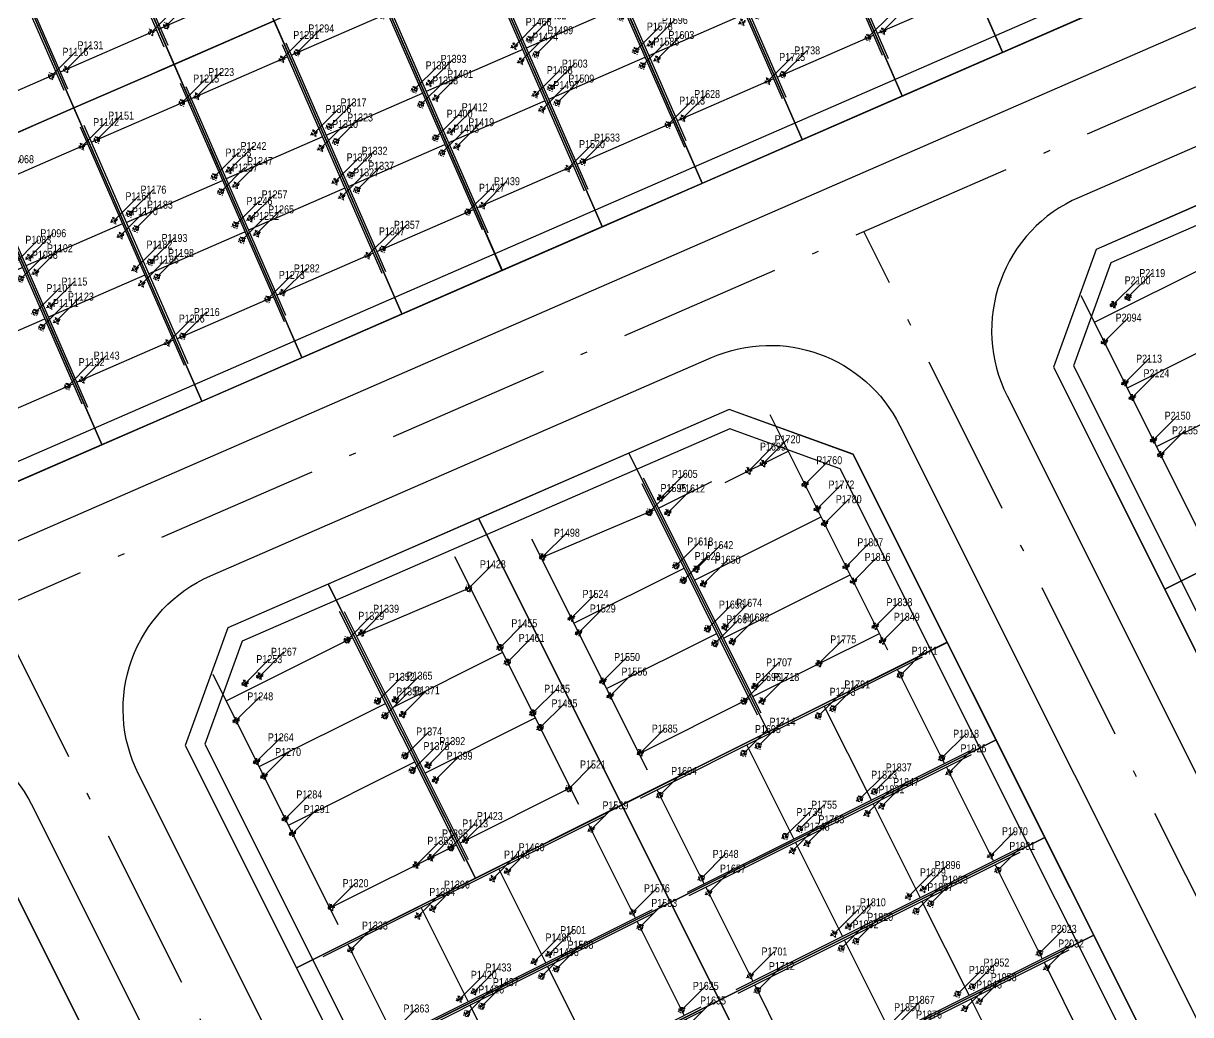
# Model space of a CAD drawing. Header units: millimetres. Extents: x 0 to 571985, y 0 to 2066666.
# Drawn here: x 568725.4 to 568789.5, y 2066360.9 to 2066415.4 of the extents above; entities that cross this region are included whole.
import ezdxf
from ezdxf.enums import TextEntityAlignment as Align
from ezdxf.xclip import XClip

# ---------------------------------------------------------------- set-up
doc = ezdxf.new("R2010")
doc.units = ezdxf.units.MM
for name, pattern in [('ACAD_ISO10W100', [18.5, 12, -3, 0.5, -3]), ('CENTER', [3, 1.5, -0.5, 0.5, -0.5]), ('CENTER2', [1.125, 0.75, -0.125, 0.125, -0.125]), ('HIDDEN', [0.75, 0.5, -0.25]), ('Xref Grid (A1)$0$CENTER2', [1.125, 0.75, -0.125, 0.125, -0.125]), ('Xref Grid A16$0$CENTER2', [1.125, 0.75, -0.125, 0.125, -0.125])]:
    doc.linetypes.add(name, pattern=pattern)
for name, color, linetype in [('01.AXIS', 160, 'CENTER2'), ('13.BEAM', 8, 'Continuous'), ('BoThamCo', 94, 'Continuous'), ('CDC.01.AXIS', 160, 'CENTER2'), ('ChiaLo', 128, 'CENTER'), ('datOlienke', 42, 'Continuous'), ('LogDg', 7, 'Continuous'), ('LoLK', 6, 'Continuous'), ('RANHGIOI', 2, 'HIDDEN'), ('TimDg', 222, 'Continuous'), ('ViaHeS', 32, 'Continuous'), ('Xref Grid (A1)$0$01.AXIS', 160, 'Xref Grid (A1)$0$CENTER2'), ('Xref Grid A16$0$01.AXIS', 160, 'Xref Grid A16$0$CENTER2')]:
    doc.layers.add(name, color=color, linetype=linetype)
for name, color, linetype, lineweight in [('A-DIM', 251, 'Continuous', 15), ('A-KY HIEU', 34, 'Continuous', 20), ('A-NET THAY', 125, 'Continuous', 18), ('A-TUONG', 255, 'Continuous', 35), ('boDnv', 54, 'Continuous', 25), ('E- RANH GIOI', 1, 'CENTER', 13), ('kata_text', 254, 'Continuous', 30)]:
    doc.layers.add(name, color=color, linetype=linetype, lineweight=lineweight)
doc.styles.add('kata_dim', font='vnrms.shx', dxfattribs={"width": 0.66, "oblique": 7})
doc.styles.add('kata_text', font='arial.ttf', dxfattribs={"width": 0.8})
doc.styles.add('rms', font='romans.shx', dxfattribs={"width": 0.7, "bigfont": 'vns.shx'})
doc.linetypes.add('ADL', pattern='A,0.125,-0.15,["++",rms,S=0.5,R=0,X=0,Y=-0.2245],-1.35,1.125', length=2.75)
doc.dimstyles.new('kata_dim_iso', dxfattribs={"dimtxt": 2.5, "dimasz": 1.5, "dimexe": 1.5, "dimexo": 2.5, "dimtad": 1, "dimdec": 0, "dimzin": 0, "dimdsep": 46, "dimtxsty": 'kata_dim', "dimblk": 'kata_block_ArchTick', "dimcen": 0.09, "dimdle": 1.2, "dimclrd": 8, "dimclre": 8, "dimclrt": 3, "dimadec": 0, "dimazin": 0, "dimtfac": 1, "dimtdec": 0, "dimtix": 1, "dimtofl": 0, "dimtmove": 0, "dimatfit": 3, "dimfxl": 3.75, "dimfxlon": 1, "dimtolj": 1, "dimtzin": 0, "dimarcsym": 0})

# ---------------------------------------------------------------- blocks, each defined once
blk = doc.blocks.new('NEN')
at = {"layer": 'boDnv', "color": 10, "linetype": 'ADL', "ltscale": 0.25}
for points in [[(156.672, 80.693), (146.026, 101.979), (139.956, 104.181), (-3.204, 41.78), (-5.746, 35.822), (2.49, 13.482), (8.01, 11.127), (154.618, 75.032)], [(138.064, -70.202), (163.347, -55.493), (165.206, -49.265), (120.533, 40.055), (114.463, 42.257), (87.67, 30.578), (85.617, 24.916), (132.335, -68.493)], [(72.798, 19.248), (66.728, 21.45), (39.936, 9.771), (37.882, 4.109), (87.299, -94.695), (93.027, -96.404), (118.311, -81.695), (120.17, -75.467)]]:
    blk.add_lwpolyline(points, close=True, dxfattribs=at)
at = {"layer": 'BoThamCo'}
blk.add_lwpolyline([(25.78, -0.755), (18.959, 1.719), (12.14, -1.254), (9.257, -7.953), (48.895, -117.546), (54.917, -119.734), (74.12, -108.562), (76.205, -101.576)], close=True, dxfattribs=at)
at = {"layer": 'ChiaLo', "ltscale": 5}
for p, q in [((81.713, 42.163), (67.895, 73.862)), ((76.212, 39.765), (62.395, 71.464)), ((70.712, 37.368), (56.895, 69.067)), ((65.212, 34.97), (51.395, 66.669)), ((59.712, 32.573), (45.895, 64.272)), ((54.212, 30.175), (40.394, 61.875)), ((48.711, 27.778), (34.894, 59.477)), ((43.211, 25.38), (29.394, 57.08)), ((37.711, 22.983), (23.894, 54.682)), ((32.211, 20.585), (18.394, 52.285))]:
    blk.add_line(p, q, dxfattribs=at)
for points in [[(152.12, 92.029), (-2.661, 24.563)], [(90.637, 12.644), (126.412, 30.537)], [(68.846, 4.795), (61.18, 20.122)], [(106.156, -89.923), (52.918, 16.521)], [(52.747, -3.257), (44.656, 12.92)], [(42.909, -8.178), (78.684, 9.715)], [(45.593, -13.544), (81.368, 4.349)], [(48.277, -18.91), (84.052, -1.017)], [(50.961, -24.276), (86.736, -6.384)]]:
    blk.add_lwpolyline(points, dxfattribs=at)
at = {"layer": 'datOlienke'}
for points in [[(157.758, 80.756), (146.742, 102.783), (139.922, 105.257), (-3.967, 42.538), (-6.821, 35.849), (1.701, 12.732), (8.014, 10.038), (155.411, 74.287)], [(138.192, -71.285), (164.192, -56.158), (166.277, -49.172), (121.249, 40.859), (114.429, 43.333), (86.877, 31.323), (84.53, 24.853), (131.634, -69.327)], [(73.514, 20.052), (66.694, 22.526), (39.142, 10.516), (36.795, 4.047), (86.598, -95.529), (93.156, -97.487), (119.156, -82.36), (121.241, -75.374)], [(9.234, -146.312), (3.211, -144.125), (-38.509, -28.774), (-35.626, -22.074), (-8.05, -10.054), (-1.766, -12.758), (38.353, -123.68), (35.731, -130.896)]]:
    blk.add_lwpolyline(points, close=True, dxfattribs=at)
at = {"layer": 'LogDg'}
blk.add_lwpolyline([(34.296, -348.766, -0.124666), (14.114, -339.771, 0.262937), (-5.331, -336.771, -0.009345), (-40.959, -349.473), (-145.868, -384.68, 0.405257), (-155.456, -403.235), (-146.557, -432.72), (-158.046, -436.187), (-166.572, -407.936, 0.423227), (-185.704, -398.049), (-272.077, -427.035, 0.40652), (-277.181, -436.964), (-262.947, -483.397), (-271.552, -486.035), (-285.593, -440.232, 0.421949), (-295.787, -434.992), (-422.26, -477.436, 0.346831), (-427.684, -485.726), (-426.662, -497.249, 0.109851), (-417.21, -527.045), (-422.398, -530.058, -0.109851), (-432.639, -497.779), (-433.194, -491.512, 0.484967), (-443.708, -484.634), (-484.199, -498.222, 0.36701), (-492.228, -511.51), (-484.402, -560.012), (-490.326, -560.967), (-497.433, -516.92, 0.457512), (-512.889, -507.388), (-525.337, -511.314, 0.375227), (-533.554, -524.795, 0.049445), (-523.248, -562.118), (-518.404, -576.577), (-525.515, -578.96), (-530.307, -564.659, -0.044276), (-540.221, -530.036, 0.448349), (-555.614, -520.863), (-568.853, -525.038), (-576.072, -502.149), (-552.391, -494.681, 0.333336), (-544.003, -482.976), (-545.865, -397.305, 0.120559), (-569.998, -307.198), (-621.979, -219.712, 0.334943), (-635.359, -214.239), (-686.931, -227.855), (-689.803, -216.977), (-647.957, -205.93, 0.498191), (-640.704, -188.198), (-654.378, -165.183, -0.144979), (-668.853, -108.061), (-659.845, 118.23, 0.428088), (-671.924, 130.707), (-689.222, 130.58), (-689.305, 141.83), (-670.344, 141.969, 0.400474), (-658.442, 153.492), (-657.828, 168.904), (-656.06, 189.374), (-648.588, 188.728), (-650.341, 168.432), (-650.889, 154.678, 0.425345), (-638.921, 142.201), (-621.613, 142.328, 0.402651), (-609.707, 153.94), (-609.387, 163.859, -0.019867), (-608.227, 179.942), (-606.8, 192.652), (-600.838, 191.983), (-602.264, 179.273, 0.019867), (-603.39, 163.665), (-603.676, 154.802, 0.425871), (-591.594, 142.415), (-548.362, 142.733), (-548.28, 131.483), (-592.887, 131.155, 0.401789), (-604.791, 119.578), (-607.754, 35.571, -0.005984), (-607.983, 30.718, 0.462462), (-599.177, 22.287), (-555.377, 26.801), (-554.762, 20.832), (-603.242, 15.836, 0.355613), (-610.381, 8.689), (-613.794, -24.838, 0.475348), (-605.015, -33.606), (-508.268, -23.636, 0.016072), (-476.806, -19.368, 0.37392), (-470.138, -11.259), (-470.705, 9.348), (-464.707, 9.513), (-464.235, -7.648, 0.461916), (-454.747, -15.288), (-421.581, -8.993, 0.020567), (-382.015, 0.216), (-299.764, 22.963, 0.415004), (-292.798, 35.293), (-296.969, 50.218), (-285.412, 53.448), (-281.218, 38.439, 0.413423), (-268.921, 31.492), (-169.968, 58.858, 0.427702), (-164.496, 69.052), (-169.623, 84.754), (-163.92, 86.616), (-158.479, 69.956, 0.400853), (-148.742, 64.729), (-123.897, 71.6, 0.437327), (-113.795, 91.173), (-114.462, 93.013), (-128.551, 136.154), (-105.736, 143.605), (-91.769, 100.833), (-90.91, 98.466, 0.429754), (-70.957, 89.772, 0.001079), (-63.934, 92.766, 0.001474), (-62.342, 93.454), (-47.534, 99.909, 0.386536), (-43.126, 109.726), (-48.301, 125.574), (-42.598, 127.436), (-38.076, 113.59, 0.442444), (-27.275, 108.739), (111.617, 169.28, 0.414214), (115.754, 179.811), (109.361, 194.478), (114.861, 196.875), (121.255, 182.208, 0.414214), (131.785, 178.071), (252.97, 230.894), (276.872, 241.312), (291.579, 249.057, 0.419837), (295.267, 261.365), (290.95, 269.196), (301.459, 274.99), (306.058, 266.648, 0.408717), (318.136, 263.031), (326.546, 267.464), (332.148, 256.836), (324.233, 252.656, 0.419466), (320.555, 240.352), (397.092, 101.523, 0.433643), (408.413, 98.649), (440.787, 119.386), (444.023, 114.334), (410.428, 92.813, 0.395048), (407.737, 82.215), (451.056, 3.639, -0.005576), (472.219, -35.781, 0.422017), (490.066, -41.118), (502.995, -33.918), (514.672, -54.886), (500.295, -62.892, 0.404193), (495.052, -80.181), (502.502, -94.711), (491.824, -100.186), (485.095, -87.061, 0.424556), (467.192, -81.64), (316.164, -165.913), (307.211, -171.115, 0.396001), (304.075, -181.611), (326.147, -225.742), (318.098, -229.768), (296.726, -187.038, 0.432664), (285.552, -183.699), (178.072, -246.148, 0.389772), (174.86, -256.488), (194.1, -297.126), (188.677, -299.693), (170.231, -260.733, 0.439085), (158.982, -257.239), (145.496, -265.075, -0.013452), (97.701, -291.151, 0.262926), (86.853, -307.563, -0.162068), (76.015, -333.842, 0.270323), (72.318, -353.653), (79.981, -375.074), (57.383, -383.157), (49.72, -361.737, 0.270325), (34.296, -348.766)], format="xyb", dxfattribs=at)
for points in [[(-1.168, 12.049), (-9.545, 35.211, -0.395588), (-5.218, 45.265), (140.335, 108.71, -0.398858), (150.687, 104.955), (161.697, 82.941, -0.429738), (157.739, 72.029), (9.552, 7.436, -0.433088)], [(81.968, 23.269), (128.805, -70.377, 0.432836), (139.983, -73.714), (165.966, -58.597, 0.395833), (169.098, -48.104), (123.817, 42.43, 0.398858), (113.466, 46.185), (85.926, 34.181, 0.429738)], [(83.769, -96.579), (34.233, 2.462, -0.429738), (38.192, 13.375), (65.731, 25.379, -0.398858), (76.083, 21.623), (124.061, -74.306, -0.395833), (120.929, -84.799), (94.947, -99.916, -0.432836)], [(57.283, -121.828), (75.893, -111.001, 0.395833), (79.025, -100.508), (28.348, 0.817, 0.398858), (17.996, 4.572), (10.657, 1.373, 0.395588), (6.33, -8.682), (45.737, -117.634, 0.467936)], [(-9.552, -7.434), (-39.866, -20.643, 0.395629), (-44.194, -30.698), (-2.582, -145.746, 0.467936), (8.964, -149.94), (37.955, -133.073, 0.362457), (41.455, -123.437), (1.167, -12.047, 0.433046)]]:
    blk.add_lwpolyline(points, format="xyb", close=True, dxfattribs=at)
at = {"layer": 'LoLK'}
for points in [[(80.188, 60.675), (74.688, 58.278), (81.713, 42.163), (87.213, 44.56)], [(34.894, 59.477), (29.394, 57.08), (36.187, 41.496), (41.687, 43.893)], [(74.688, 58.278), (69.188, 55.88), (76.212, 39.765), (81.713, 42.163)], [(29.394, 57.08), (23.894, 54.682), (30.687, 39.098), (36.187, 41.496)], [(69.188, 55.88), (63.688, 53.483), (70.712, 37.368), (76.212, 39.765)], [(23.894, 54.682), (18.394, 52.285), (25.186, 36.701), (30.687, 39.098)], [(63.688, 53.483), (58.188, 51.086), (65.212, 34.97), (70.712, 37.368)], [(58.188, 51.086), (52.687, 48.688), (59.712, 32.573), (65.212, 34.97)], [(52.687, 48.688), (47.187, 46.291), (54.212, 30.175), (59.712, 32.573)], [(47.187, 46.291), (41.687, 43.893), (48.711, 27.778), (54.212, 30.175)], [(41.687, 43.893), (36.187, 41.496), (43.211, 25.38), (48.711, 27.778)], [(36.187, 41.496), (30.687, 39.098), (37.711, 22.983), (43.211, 25.38)], [(30.687, 39.098), (25.186, 36.701), (32.211, 20.585), (37.711, 22.983)], [(25.186, 36.701), (19.686, 34.303), (26.711, 18.188), (32.211, 20.585)], [(92.391, 33.727), (86.877, 31.323), (84.53, 24.853), (90.637, 12.644), (100.475, 17.564)], [(73.514, 20.052), (66.694, 22.526), (61.18, 20.122), (68.846, 4.795), (78.684, 9.715)], [(108.524, 21.59), (90.637, 12.644), (93.32, 7.278), (111.208, 16.224)], [(61.18, 20.122), (52.918, 16.521), (60.797, 0.769), (68.846, 4.795)], [(52.918, 16.521), (44.656, 12.92), (52.747, -3.257), (60.797, 0.769)], [(44.656, 12.92), (39.142, 10.516), (36.795, 4.047), (42.909, -8.178), (52.747, -3.257)], [(81.368, 4.349), (78.684, 9.715), (68.846, 4.795), (60.797, 0.769), (63.481, -4.597)], [(84.052, -1.017), (81.368, 4.349), (63.481, -4.597), (66.164, -9.964)], [(63.481, -4.597), (60.797, 0.769), (52.747, -3.257), (42.909, -8.178), (45.593, -13.544)], [(86.736, -6.384), (84.052, -1.017), (66.164, -9.964), (68.848, -15.33)], [(63.481, -4.597), (45.593, -13.544), (48.277, -18.91), (66.164, -9.964)], [(89.42, -11.75), (86.736, -6.384), (68.848, -15.33), (71.532, -20.696)], [(66.164, -9.964), (48.277, -18.91), (50.961, -24.276), (68.848, -15.33)]]:
    blk.add_lwpolyline(points, close=True, dxfattribs=at)
at = {"layer": 'RANHGIOI', "color": 1, "ltscale": 9, "const_width": 1}
blk.add_lwpolyline([(460, -51.299, 0.006594), (435.293, -5.051), (303.078, 234.769), (284.672, 225.077), (-55.993, 76.586), (-56.839, 76.223, -0.005137), (-90.743, 62.093), (-377.217, -17.133, -0.020567), (-418.225, -26.678), (-463.443, -35.259, -0.021218), (-506.422, -41.541), (-623.638, -53.62), (-626.464, -70.884, 0.128574), (-620.42, -135.36), (-615.505, -148.86, 0.039408), (-607.143, -167.188), (-594.172, -190.555), (-547.57, -259.493, -0.11987), (-522.704, -326.397), (-507.917, -451.947), (-504.475, -473.277), (-499.271, -471.636), (-50.48, -321.024, 0.050684), (130.425, -239.135), (301.319, -139.843)], format="xyb", close=True, dxfattribs=at)
at = {"layer": 'RANHGIOI', "color": 5, "ltscale": 20, "const_width": 3}
blk.add_lwpolyline([(77.126, -402.722), (-90.743, 62.093)], dxfattribs=at)
at = {"layer": 'TimDg', "linetype": 'ACAD_ISO10W100', "ltscale": 0.75}
blk.add_lwpolyline([(-618.456, -41.023), (-507.652, -29.604, 0.021218), (-465.681, -23.47), (-420.462, -14.888, 0.020567), (-380.415, -5.567), (-94.607, 73.475, 0.005041), (-61.569, 87.252, 0.001474), (-59.945, 87.954), (279.472, 235.9), (307.904, 250.872)], format="xyb", dxfattribs=at)
for points in [[(80.71, -412.741), (34.278, -282.941), (-103.138, 96.993), (-128.229, 173.827)], [(170.944, 74.512), (-58.789, -25.625)], [(131.363, -82.199), (74.098, 32.298)], [(26.363, 11.491), (109.634, -155.002)], [(47.399, -131.05), (0, 0)]]:
    blk.add_lwpolyline(points, dxfattribs=at)
at = {"layer": 'ViaHeS', "elevation": 0}
blk.add_lwpolyline([(-483.362, -504.27), (-441.21, -490.124), (-436.029, -493.514), (-435.627, -498.044, 0.109851), (-424.993, -531.564), (-414.615, -525.539, -0.109851), (-423.674, -496.984), (-424.342, -489.445), (-420.001, -483.006), (-295.249, -441.14), (-289.043, -444.33), (-275.854, -487.354), (-258.645, -482.078), (-271.972, -438.601), (-268.698, -432.23), (-181.634, -403.012), (-172.975, -407.486), (-163.79, -437.92), (-140.813, -430.986), (-150.211, -399.847), (-145.597, -390.918), (-39.026, -355.153, 0.008545), (-6.235, -343.522, -0.249193), (12.375, -345.964, 0.09975), (30.772, -354.181, -0.256949), (45.215, -366.957), (51.733, -385.178), (85.63, -373.053), (79.112, -354.831, -0.256949), (82.174, -335.793, 0.136918), (92.607, -310.438, -0.249193), (103.308, -295.017, 0.012659), (148.511, -270.262), (162.157, -262.333), (168.62, -264.341), (185.966, -300.977), (196.811, -295.842), (179.033, -258.291), (181.216, -251.26), (287.384, -189.574), (293.944, -191.534), (314.073, -231.781), (330.172, -223.729), (309.538, -182.474), (311.625, -175.49), (319.134, -171.127), (408.277, -121.386), (412.274, -122.589), (434.351, -165.321), (442.347, -161.19), (420.137, -118.201), (421.38, -114.074), (470.335, -86.758), (479.641, -89.576), (486.485, -102.924), (507.841, -91.973), (500.499, -77.654), (503.421, -68.019), (517.591, -60.128), (500.076, -28.676), (486.971, -35.974), (477.625, -33.17, 0.0056), (456.311, 6.536), (412.324, 86.322), (414.12, 93.398), (444.832, 113.071), (439.977, 120.649), (409.766, 101.296), (403.142, 102.978), (327.714, 239.794), (330.524, 249.193), (334.945, 251.528), (323.749, 272.772), (318.926, 270.23), (309.354, 273.096), (306.713, 277.887), (285.696, 266.299), (288.11, 261.921), (285.295, 252.529), (274.271, 246.724), (129.387, 183.571), (122.806, 186.157), (117.612, 198.074), (106.611, 193.279), (111.806, 181.362), (109.22, 174.781), (26.33, 138.65), (-29.869, 114.154), (-36.004, 116.909), (-39.746, 128.368), (-51.153, 124.642), (-47.055, 112.092), (-50.086, 105.341), (-75.921, 94.08), (-84.511, 97.937), (-100.033, 145.467), (-134.254, 134.292), (-118.657, 86.529), (-123.231, 78.009), (-150.258, 70.535), (-156.629, 73.955), (-161.068, 87.547), (-172.475, 83.822), (-168.207, 70.753), (-171.474, 64.667), (-269.546, 37.545), (-275.711, 41.028), (-279.634, 55.063), (-302.748, 48.603), (-298.843, 34.63), (-302.316, 28.482), (-383.614, 5.999, -0.020567), (-422.7, -3.099), (-456.246, -9.465), (-461.296, -5.399), (-461.708, 9.595), (-473.703, 9.265), (-473.239, -7.637), (-478.028, -13.489, -0.015955), (-508.883, -17.667), (-606.147, -27.691), (-610.614, -23.229), (-607.49, 7.461), (-602.01, 12.947), (-554.455, 17.848), (-555.685, 29.785), (-600.448, 25.172), (-605.043, 29.645, 0.007073), (-604.756, 35.466), (-601.912, 116.095), (-594.665, 123.142), (-548.221, 123.483), (-548.421, 150.733), (-593.42, 150.402), (-600.493, 157.35, -0.027886), (-599.283, 178.939), (-597.857, 191.648), (-609.782, 192.987), (-611.208, 180.277, 0.019867), (-612.385, 163.955), (-612.597, 157.389), (-619.823, 150.342), (-639.316, 150.198), (-646.998, 158.133), (-646.598, 168.196), (-644.852, 188.405), (-659.796, 189.697), (-661.572, 169.14), (-662.014, 158.023), (-670.332, 149.97), (-689.364, 149.83), (-689.163, 122.58), (-671.417, 122.71), (-663.736, 114.776), (-672.6, -107.912, 0.144979), (-657.602, -167.099), (-644.687, -188.836), (-648.335, -197.756), (-691.845, -209.242), (-684.889, -235.59), (-633.86, -222.118), (-622.039, -226.953), (-573.255, -309.058, -0.120474), (-549.614, -397.387), (-547.842, -478.902), (-555.298, -489.306), (-577.876, -496.427), (-567.048, -530.76), (-552.743, -526.248), (-543.713, -531.719, 0.042979), (-533.836, -565.928), (-529.071, -580.151), (-514.848, -575.386), (-519.719, -560.846, -0.045576), (-529.315, -527.166), (-523.005, -516.87), (-508.247, -512.215), (-500.456, -517.02), (-493.287, -561.445), (-481.44, -559.534), (-488.883, -513.408), (-483.362, -504.27)], format="xyb", dxfattribs=at)
at = {"layer": 'ViaHeS'}
for points in [[(157.758, 80.756), (146.742, 102.783), (139.922, 105.257), (-3.967, 42.538), (-6.821, 35.849), (1.701, 12.732), (8.014, 10.038), (155.411, 74.287)], [(138.192, -71.285), (164.192, -56.158), (166.277, -49.172), (121.249, 40.859), (114.429, 43.333), (86.877, 31.323), (84.53, 24.853), (131.634, -69.327)], [(73.514, 20.052), (66.694, 22.526), (39.142, 10.516), (36.795, 4.047), (86.598, -95.529), (93.156, -97.487), (119.156, -82.36), (121.241, -75.374)], [(48.895, -117.546), (9.257, -7.953), (12.14, -1.254), (18.959, 1.719), (25.78, -0.755), (76.205, -101.576), (74.12, -108.562), (54.917, -119.734)], [(9.234, -146.312), (3.211, -144.125), (-38.509, -28.774), (-35.626, -22.074), (-8.05, -10.054), (-1.766, -12.758), (38.353, -123.68), (35.731, -130.896)]]:
    blk.add_lwpolyline(points, close=True, dxfattribs=at)
blk = doc.blocks.new('NEN M01')
at = {"layer": 'datOlienke'}
blk.add_lwpolyline([(4.737, 4.993), (3.439, 29.587), (-1.824, 34.58), (-158.789, 34.58), (-164.078, 29.588), (-165.502, 4.992), (-160.791, 0), (0, 0)], close=True, dxfattribs=at)
at = {"layer": 'LoLK'}
for points in [[(-128.396, 34.58), (-134.396, 34.58), (-134.396, 17.58), (-128.396, 17.58)], [(-122.396, 34.58), (-128.396, 34.58), (-128.396, 17.58), (-122.396, 17.58)], [(-116.396, 34.58), (-122.396, 34.58), (-122.396, 17.58), (-116.396, 17.58)], [(-134.396, 17.58), (-140.396, 17.58), (-140.396, 0), (-134.396, 0)], [(-128.396, 17.58), (-134.396, 17.58), (-134.396, 0), (-128.396, 0)], [(-122.396, 17.58), (-128.396, 17.58), (-128.396, 0), (-122.396, 0)], [(-116.396, 17.58), (-122.396, 17.58), (-122.396, 0), (-116.396, 0)], [(-110.396, 17.58), (-116.396, 17.58), (-116.396, 0), (-110.396, 0)], [(-104.396, 17.58), (-110.396, 17.58), (-110.396, 0), (-104.396, 0)], [(-98.396, 17.58), (-104.396, 17.58), (-104.396, 0), (-98.396, 0)], [(-92.396, 17.58), (-98.396, 17.58), (-98.396, 0), (-92.396, 0)], [(-86.396, 17.58), (-92.396, 17.58), (-92.396, 0), (-86.396, 0)], [(-80.396, 17.58), (-86.396, 17.58), (-86.396, 0), (-80.396, 0)], [(-74.396, 17.58), (-80.396, 17.58), (-80.396, 0), (-74.396, 0)]]:
    blk.add_lwpolyline(points, close=True, dxfattribs=at)
blk = doc.blocks.new('A$C758D662A')
at = {"linetype": 'HIDDEN', "ltscale": 500}
for radius in [300, 200]:
    blk.add_circle((0, 0), radius, dxfattribs=at)
at = {"layer": 'CDC.01.AXIS', "ltscale": 200}
for p, q in [((437, 0), (-437, 0)), ((0, 437), (0, -437))]:
    blk.add_line(p, q, dxfattribs=at)
blk = doc.blocks.new('A11 - 2')
at = {"layer": 'Xref Grid A16$0$01.AXIS', "ltscale": 500}
for p, q in [((0.11, -1.086), (0.11, -15.387)), ((5.89, -1.086), (5.89, -15.387)), ((0.11, -2.11), (6, -2.11)), ((0.11, -6.91), (5.89, -6.91)), ((0.11, -9.99), (5.89, -9.99)), ((0.11, -13.89), (5.89, -13.89))]:
    blk.add_line(p, q, dxfattribs=at)
at = {"xscale": 0.0005, "yscale": 0.0005, "zscale": 0.0005}
for p in [(0.45, -2.11), (5.55, -2.11), (0.45, -6.55), (5.55, -6.55), (0.45, -7.45), (5.55, -7.45), (0.45, -9.45), (5.55, -9.45), (0.45, -10.35), (5.55, -10.35), (0.45, -13.89), (5.55, -13.89)]:
    blk.add_blockref('A$C758D662A', p, dxfattribs=at)
blk = doc.blocks.new('A16 - 2')
at = {"layer": 'Xref Grid A16$0$01.AXIS', "ltscale": 500}
for p, q in [((0.11, -1.37), (0.11, -15.086)), ((5.89, -1.37), (5.89, -15.086)), ((0.11, -2.11), (6, -2.11)), ((0.11, -6.91), (5.89, -6.91)), ((0.11, -9.99), (5.89, -9.99)), ((0.11, -13.89), (5.89, -13.89))]:
    blk.add_line(p, q, dxfattribs=at)
at = {"xscale": 0.0005, "yscale": 0.0005, "zscale": 0.0005}
for p in [(0.45, -2.11), (5.55, -2.11), (0.45, -6.55), (5.55, -6.55), (0.45, -7.45), (5.55, -7.45), (0.45, -9.45), (5.55, -9.45), (0.45, -10.35), (5.55, -10.35), (0.45, -13.89), (5.55, -13.89)]:
    blk.add_blockref('A$C758D662A', p, dxfattribs=at)
blk = doc.blocks.new('A11 SAO-2')
at = {"layer": 'Xref Grid A16$0$01.AXIS', "ltscale": 500}
for p, q in [((0.11, -1.086), (0.11, -15.387)), ((5.89, -1.086), (5.89, -15.387)), ((0.11, -2.11), (5.89, -2.11)), ((0.11, -6.91), (5.89, -6.91)), ((0.11, -9.99), (5.89, -9.99)), ((0.11, -13.89), (5.89, -13.89))]:
    blk.add_line(p, q, dxfattribs=at)
at = {"xscale": 0.0005, "yscale": 0.0005, "zscale": 0.0005}
for p in [(0.45, -2.11), (5.55, -2.11), (0.45, -6.55), (5.55, -6.55), (0.45, -7.45), (5.55, -7.45), (0.45, -9.45), (5.55, -9.45), (0.45, -10.35), (5.55, -10.35), (0.45, -13.89), (5.55, -13.89)]:
    blk.add_blockref('A$C758D662A', p, dxfattribs=at)
blk = doc.blocks.new('A16 SAO - 2')
at = {"layer": 'Xref Grid A16$0$01.AXIS', "ltscale": 500}
for p, q in [((0.11, -1.086), (0.11, -15.387)), ((5.89, -1.086), (5.89, -15.387)), ((0.11, -2.11), (6, -2.11)), ((0.11, -6.91), (5.89, -6.91)), ((0.11, -9.99), (5.89, -9.99)), ((0.11, -13.89), (5.89, -13.89))]:
    blk.add_line(p, q, dxfattribs=at)
at = {"xscale": 0.0005, "yscale": 0.0005, "zscale": 0.0005}
for p in [(0.45, -2.11), (5.55, -2.11), (0.45, -6.55), (5.55, -6.55), (0.45, -7.45), (5.55, -7.45), (0.45, -9.45), (5.55, -9.45), (0.45, -10.35), (5.55, -10.35), (0.45, -13.89), (5.55, -13.89)]:
    blk.add_blockref('A$C758D662A', p, dxfattribs=at)
blk = doc.blocks.new('NEN K02')
at = {"layer": 'datOlienke'}
blk.add_lwpolyline([(-109.225, 40), (-114.488, 35.007), (-116.072, 4.993), (-111.335, 0), (0, 0), (4.684, 4.99), (2.786, 35.01), (-2.53, 40)], close=True, dxfattribs=at)
at = {"layer": 'LoLK'}
for points in [[(-109.225, 40), (-114.488, 35.007), (-114.805, 29), (-97.668, 29), (-97.668, 40)], [(-91.668, 40), (-97.668, 40), (-97.668, 29), (-97.668, 20), (-91.668, 20)], [(-91.668, 20), (-97.668, 20), (-97.668, 29), (-97.668, 40), (-91.668, 40)], [(-85.668, 40), (-91.668, 40), (-91.668, 20), (-85.668, 20)], [(-91.668, 20), (-91.668, 40), (-85.668, 40), (-85.668, 20)], [(-79.668, 40), (-85.668, 40), (-85.668, 20), (-79.668, 20)], [(-85.668, 20), (-85.668, 40), (-79.668, 40), (-79.668, 20)], [(-73.668, 40), (-79.668, 40), (-79.668, 20), (-73.668, 20)], [(-79.668, 20), (-79.668, 40), (-73.668, 40), (-73.668, 20)], [(-114.805, 29), (-115.28, 20), (-97.668, 20), (-97.668, 29)], [(-115.28, 20), (-115.755, 11), (-97.668, 11), (-97.668, 20)], [(-91.668, 20), (-97.668, 20), (-97.668, 11), (-97.668, 0), (-91.668, 0)], [(-91.668, 20), (-91.668, 0), (-85.668, 0), (-85.668, 20)], [(-85.668, 20), (-85.668, 0), (-79.668, 0), (-79.668, 20)], [(-115.755, 11), (-116.072, 4.993), (-111.335, 0), (-97.668, 0), (-97.668, 11)]]:
    blk.add_lwpolyline(points, close=True, dxfattribs=at)
blk = doc.blocks.new('T2 CUM A7')
at = {"layer": '01.AXIS', "ltscale": 500}
for p, q in [((0.11, 0.914), (0.11, -14.466)), ((7.89, 0.914), (7.89, -14.466)), ((8.11, 0.914, 0), (8.11, -14.322, 0)), ((14.89, 0.914, 0), (14.89, -14.322, 0)), ((19.11, 0.914, 0), (19.11, -13.297, 0)), ((25.89, 0.914, 0), (25.89, -13.297, 0)), ((26.11, 0.914, 0), (26.11, -13.543, 0)), ((33.89, 0.914, 0), (33.89, -13.543, 0)), ((0.05, -0.11), (7.89, -0.11)), ((14.94, -0.11, 0), (8.11, -0.11, 0)), ((19.05, -0.11, 0), (25.89, -0.11, 0)), ((26.11, -0.11, 0), (33.89, -0.11, 0)), ((26.11, -3.71, 0), (33.89, -3.71, 0)), ((14.89, -4.41, 0), (8.11, -4.41, 0)), ((19.11, -4.11, 0), (25.89, -4.11, 0)), ((0.11, -5.21), (7.89, -5.21)), ((26.11, -7.28, 0), (33.89, -7.28, 0)), ((19.11, -8.13, 0), (25.89, -8.13, 0)), ((0.11, -8.81), (7.89, -8.81)), ((14.89, -8.43, 0), (8.11, -8.43, 0)), ((30.014, -11.32, 0), (33.89, -11.32, 0)), ((26.11, -11.7, 0), (29.38, -11.7, 0)), ((0.11, -12.85), (7.89, -12.85))]:
    blk.add_line(p, q, dxfattribs=at)
at = {"layer": '01.AXIS', "ltscale": 500, "elevation": 0}
for points in [[(19.11, -12.153), (25.89, -11.724)], [(14.89, -12.41), (8.11, -12.84)]]:
    blk.add_lwpolyline(points, dxfattribs=at)
at = {"layer": '13.BEAM', "ltscale": 500}
blk.add_line((7.442, -13.011), (7.443, -13.011), dxfattribs=at)
at = {"yscale": 0.0005, "zscale": 0.0005}
for p, xscale in [((0.2, -0.11), 0.0005), ((7.55, -0.11), -0.0005), ((8.45, -0.11, 0), 0.0005), ((14.79, -0.11, 0), -0.0005), ((19.2, -0.11, 0), 0.0005), ((25.55, -0.11, 0), -0.0005), ((26.45, 0.34), 0.0005), ((30.17, -0.11, 0), 0.0005), ((33.85, 0.34), 0.0005), ((26.45, -0.56), 0.0005), ((33.85, -0.56), 0.0005), ((26.45, -3.32), 0.0005), ((33.89, -3.32), 0.0005), ((8.45, -3.82, 0), 0.0005), ((14.89, -3.82, 0), -0.0005), ((19.11, -3.66, 0), 0.0005), ((25.55, -3.66, 0), -0.0005), ((19.11, -4.56, 0), 0.0005), ((25.55, -4.56, 0), -0.0005), ((26.45, -4.22), 0.0005), ((33.89, -4.22), 0.0005), ((0.11, -4.71), 0.0005), ((8.45, -4.72, 0), 0.0005), ((14.89, -4.72, 0), -0.0005), ((0.11, -5.61), 0.0005), ((26.45, -6.87), 0.0005), ((33.89, -6.87, 0), 0.0005), ((8.45, -7.84, 0), 0.0005), ((14.89, -7.845, 0), -0.0005), ((19.11, -7.54, 0), 0.0005), ((25.55, -7.54, 0), -0.0005), ((26.45, -7.77), 0.0005), ((33.89, -7.77, 0), 0.0005), ((0.11, -8.22), 0.0005), ((7.55, -8.22), -0.0005), ((19.11, -8.44, 0), 0.0005), ((25.55, -8.44, 0), -0.0005), ((0.11, -9.12), 0.0005), ((7.55, -9.12), -0.0005), ((8.45, -8.74, 0), 0.0005), ((14.89, -8.745, 0), -0.0005), ((33.89, -9.267), 0.0005), ((0.11, -11.64), 0.0005), ((25.55, -11.725, 0), -0.0005), ((26.45, -11.25, 0), 0.0005), ((31.457, -11.32, 0), 0.0005), ((32.357, -11.32, 0), 0.0005), ((19.21, -12.15, 0), 0.0005), ((26.45, -12.15, 0), 0.0005), ((7.55, -12.873), -0.0005), ((8.45, -12.856, 0), 0.0005), ((14.793, -12.42, 0), -0.0005)]:
    blk.add_blockref('A$C758D662A', p, dxfattribs=dict(at, xscale=xscale))
at = {"yscale": 0.0005, "zscale": 0.0005, "rotation": 270}
for p, xscale in [((5.41, -0.11), 0.0005), ((6.31, -0.11), 0.0005), ((7.55, -4.86), -0.0005), ((7.55, -5.76), -0.0005), ((1.47, -13.25), 0.0005), ((2.37, -13.25), 0.0005)]:
    blk.add_blockref('A$C758D662A', p, dxfattribs=dict(at, xscale=xscale))
blk = doc.blocks.new('pile Plan')
at = {"xscale": 0.5, "yscale": 0.5, "zscale": 0.5}
for p in [(340, 14779), (5440.000004, 14779), (340, 9630), (5440.000004, 9630), (340, 8730), (5440.000004, 8730), (340, 5040), (5440.000004, 5040), (340, 4140), (5440.000004, 4140), (340, -1), (5440.000004, -1)]:
    blk.add_blockref('A$C758D662A', p, dxfattribs=at)
blk = doc.blocks.new('a5 sao - 2')
at = {"layer": 'Xref Grid (A1)$0$01.AXIS', "ltscale": 500}
for p, q in [((-5.89, -1.086), (-5.89, -18.434)), ((-0.11, -1.086), (-0.11, -18.434)), ((-5.89, -2.11), (-0.11, -2.11)), ((-5.89, -7.62), (-0.11, -7.62)), ((-5.89, -12.39), (-0.11, -12.39)), ((-5.89, -16.89), (-0.11, -16.89))]:
    blk.add_line(p, q, dxfattribs=at)
at = {"xscale": 0.001, "yscale": 0.001, "zscale": 0.001}
blk.add_blockref('pile Plan', (-5.89, -16.89), dxfattribs=at)
blk = doc.blocks.new('a1 sao - 2')
at = {"layer": 'Xref Grid (A1)$0$01.AXIS', "ltscale": 500}
for p, q in [((0.11, -1.086), (0.11, -18.434)), ((5.89, -1.086), (5.89, -18.434)), ((0.11, -2.11), (5.89, -2.11)), ((0.11, -7.62), (5.89, -7.62)), ((0.11, -12.39), (5.89, -12.39)), ((0.11, -16.89), (5.89, -16.89))]:
    blk.add_line(p, q, dxfattribs=at)
at = {"xscale": 0.001, "yscale": 0.001, "zscale": 0.001}
blk.add_blockref('pile Plan', (0.11, -16.89), dxfattribs=at)
blk = doc.blocks.new('A1 - 2')
at = {"layer": 'Xref Grid (A1)$0$01.AXIS', "ltscale": 500}
for p, q in [((0.11, -1.086), (0.11, -18.434)), ((5.89, -1.086), (5.89, -18.434)), ((0.11, -2.11), (5.89, -2.11)), ((0.11, -7.62), (5.89, -7.62)), ((0.11, -12.39), (5.89, -12.39)), ((0.11, -16.89), (5.89, -16.89))]:
    blk.add_line(p, q, dxfattribs=at)
at = {"xscale": 0.001, "yscale": 0.001, "zscale": 0.001}
blk.add_blockref('pile Plan', (0.11, -16.89), dxfattribs=at)
blk = doc.blocks.new('A5 - 2')
at = {"layer": 'Xref Grid (A1)$0$01.AXIS', "ltscale": 500}
for p, q in [((0.11, -1.086), (0.11, -18.434)), ((5.89, -1.086), (5.89, -18.434)), ((0.11, -2.11), (5.89, -2.11)), ((0.11, -7.62), (5.89, -7.62)), ((0.11, -12.39), (5.89, -12.39)), ((0.11, -16.89), (5.89, -16.89))]:
    blk.add_line(p, q, dxfattribs=at)
at = {"xscale": 0.001, "yscale": 0.001, "zscale": 0.001}
blk.add_blockref('pile Plan', (0.11, -16.89), dxfattribs=at)
blk = doc.blocks.new('NEN I02')
at = {"layer": 'datOlienke'}
blk.add_lwpolyline([(4.105, 4.919), (0, 0), (-122.664, 0), (-127.984, 4.99), (-129.908, 35.01), (-125.228, 40), (-7.274, 40), (-1.379, 35.081)], close=True, dxfattribs=at)
blk = doc.blocks.new('A$C33BC4D2A')
at = {"layer": 'A-KY HIEU', "color": 0, "const_width": 1.022}
blk.add_lwpolyline([(14.345, -292.097), (14.345, -4.903), (414.985, -4.903), (414.985, -292.097)], close=True, dxfattribs=at)
at = {"layer": 'Defpoints', "color": 125}
blk.add_lwpolyline([(0, -297), (420, -297), (420, 0), (0, 0)], close=True, dxfattribs=at)
blk = doc.blocks.new('kata_block_ArchTick')
at = {"color": 8}
blk.add_line((1, 0), (-1, 0), dxfattribs=at)
at = {"color": 8, "const_width": 0.15}
blk.add_lwpolyline([(-0.5, -0.5), (0.5, 0.5)], dxfattribs=at)
blk = doc.blocks.new('*U101')
at = {"color": 0, "ltscale": 0.8, "style": 'kata_text', "width": 0.8}
blk.add_attdef('TEN', text='', height=2.2, dxfattribs=at).set_placement((6.67, 6.67), align=Align.MIDDLE_CENTER)
at = {"color": 0, "ltscale": 0.8, "style": 'kata_text', "width": 0.8, "flags": 1}
blk.add_attdef('CHU_THICH', text='', height=2.2, dxfattribs=at).set_placement((0, 0), align=Align.MIDDLE_CENTER)
at = {"layer": 'Defpoints'}
blk.add_leader([(0, 0), (6.67, 6.67)], dimstyle='kata_dim_iso', override={"dimasz": 0.6, "dimgap": 0.625, "dimtad": 0}, dxfattribs=at)
blk = doc.blocks.new('A$C3EA269C7')
at = {"layer": 'kata_text', "xscale": 0.2, "yscale": 0.2, "zscale": 0.2}
for p, values in [((105.049, -22.086, 0.002), {'TEN': 'P1204'}), ((104.224, -22.446, 0.002), {'TEN': 'P1194'}), ((143.618, -22.729, 0.002), {'TEN': 'P1832'}), ((144.443, -22.369, 0.002), {'TEN': 'P1851'}), ((124.185, -23.192, 0.002), {'TEN': 'P1468'}), ((125.01, -22.833, 0.002), {'TEN': 'P1482'}), ((131.669, -23.094, 0.002), {'TEN': 'P1596'}), ((111.41, -23.917, 0.002), {'TEN': 'P1281'}), ((112.235, -23.557, 0.002), {'TEN': 'P1294'}), ((125.369, -23.658, 0.002), {'TEN': 'P1489'}), ((130.844, -23.453, 0.002), {'TEN': 'P1578'}), ((132.028, -23.919, 0.002), {'TEN': 'P1603'}), ((99.548, -24.484, 0.002), {'TEN': 'P1131'}), ((124.544, -24.017, 0.002), {'TEN': 'P1474'}), ((131.203, -24.278, 0.002), {'TEN': 'P1586'}), ((98.723, -24.843, 0.002), {'TEN': 'P1116'}), ((119.509, -25.23, 0.002), {'TEN': 'P1393'}), ((138.118, -25.126, 0.002), {'TEN': 'P1725'}), ((138.943, -24.766, 0.002), {'TEN': 'P1738'}), ((118.684, -25.59, 0.002), {'TEN': 'P1381'}), ((125.343, -25.851, 0.002), {'TEN': 'P1488'}), ((126.168, -25.491, 0.002), {'TEN': 'P1503'}), ((105.91, -26.314, 0.002), {'TEN': 'P1215'}), ((106.735, -25.955, 0.002), {'TEN': 'P1223'}), ((119.044, -26.415, 0.002), {'TEN': 'P1388'}), ((119.869, -26.055, 0.002), {'TEN': 'P1401'}), ((126.528, -26.316, 0.002), {'TEN': 'P1509'}), ((125.703, -26.676, 0.002), {'TEN': 'P1497'}), ((133.443, -27.164, 0.002), {'TEN': 'P1628'}), ((114.009, -27.628, 0.002), {'TEN': 'P1317'}), ((132.618, -27.523, 0.002), {'TEN': 'P1613'}), ((101.235, -28.352, 0.002), {'TEN': 'P1151'}), ((113.184, -27.987, 0.002), {'TEN': 'P1306'}), ((114.369, -28.453, 0.002), {'TEN': 'P1323'}), ((119.843, -28.248, 0.002), {'TEN': 'P1400'}), ((120.668, -27.888, 0.002), {'TEN': 'P1412'}), ((100.41, -28.712, 0.002), {'TEN': 'P1142'}), ((113.544, -28.812, 0.002), {'TEN': 'P1310'}), ((120.203, -29.073, 0.002), {'TEN': 'P1405'}), ((121.028, -28.713, 0.002), {'TEN': 'P1419'}), ((127.942, -29.561, 0.002), {'TEN': 'P1533'}), ((107.684, -30.385, 0.002), {'TEN': 'P1233'}), ((108.509, -30.025, 0.002), {'TEN': 'P1242'}), ((115.168, -30.286, 0.002), {'TEN': 'P1332'}), ((127.117, -29.921, 0.002), {'TEN': 'P1520'}), ((95.734, -30.75, 0.002), {'TEN': 'P1068'}), ((108.869, -30.85, 0.002), {'TEN': 'P1247'}), ((114.343, -30.646, 0.002), {'TEN': 'P1322'}), ((108.044, -31.21, 0.002), {'TEN': 'P1237'}), ((114.703, -31.471, 0.002), {'TEN': 'P1327'}), ((115.528, -31.111, 0.002), {'TEN': 'P1337'}), ((121.617, -32.318, 0.002), {'TEN': 'P1427'}), ((122.442, -31.959, 0.002), {'TEN': 'P1439'}), ((102.184, -32.782, 0.002), {'TEN': 'P1164'}), ((103.009, -32.422, 0.002), {'TEN': 'P1176'}), ((109.668, -32.684, 0.002), {'TEN': 'P1257'}), ((102.543, -33.607, 0.002), {'TEN': 'P1170'}), ((103.368, -33.247, 0.002), {'TEN': 'P1183'}), ((108.843, -33.043, 0.002), {'TEN': 'P1246'}), ((110.027, -33.509, 0.002), {'TEN': 'P1265'}), ((109.202, -33.868, 0.002), {'TEN': 'P1252'}), ((97.509, -34.82, 0.002), {'TEN': 'P1096'}), ((116.117, -34.716, 0.002), {'TEN': 'P1347'}), ((116.942, -34.356, 0.002), {'TEN': 'P1357'}), ((96.684, -35.18, 0.002), {'TEN': 'P1083'}), ((103.343, -35.44, 0.002), {'TEN': 'P1182'}), ((104.168, -35.081, 0.002), {'TEN': 'P1193'}), ((97.043, -36.005, 0.002), {'TEN': 'P1088'}), ((97.868, -35.645, 0.002), {'TEN': 'P1102'}), ((104.527, -35.906, 0.002), {'TEN': 'P1198'}), ((103.702, -36.265, 0.002), {'TEN': 'P1186'}), ((111.442, -36.754, 0.002), {'TEN': 'P1282'}), ((98.667, -37.478, 0.002), {'TEN': 'P1115'}), ((110.617, -37.113, 0.002), {'TEN': 'P1273'}), ((97.842, -37.838, 0.002), {'TEN': 'P1101'}), ((98.202, -38.663, 0.002), {'TEN': 'P1111'}), ((99.027, -38.303, 0.002), {'TEN': 'P1123'}), ((105.942, -39.151, 0.002), {'TEN': 'P1216'}), ((105.117, -39.511, 0.002), {'TEN': 'P1206'}), ((99.617, -41.908, 0.002), {'TEN': 'P1132'}), ((100.441, -41.548, 0.002), {'TEN': 'P1143'})]:
    blk.add_blockref('*U101', p, dxfattribs=at).add_auto_attribs(values)
blk = doc.blocks.new('A$C1FE62408')
at = {"layer": 'kata_text', "xscale": 0.2, "yscale": 0.2, "zscale": 0.2}
for p, values in [((157.105, -37.413, 0.002), {'TEN': 'P2100'}), ((157.91, -37.011, 0.002), {'TEN': 'P2119'}), ((156.609, -39.462, 0.002), {'TEN': 'P2094'}), ((157.736, -41.716, 0.002), {'TEN': 'P2113'}), ((158.139, -42.52, 0.002), {'TEN': 'P2124'}), ((159.306, -44.855, 0.002), {'TEN': 'P2150'}), ((159.709, -45.66, 0.002), {'TEN': 'P2155'}), ((137.867, -46.151, 0.002), {'TEN': 'P1720'}), ((137.062, -46.553, 0.002), {'TEN': 'P1699'}), ((140.156, -47.301, 0.002), {'TEN': 'P1760'}), ((132.213, -48.051, 0.002), {'TEN': 'P1605'}), ((131.598, -48.833, 0.002), {'TEN': 'P1595'}), ((132.615, -48.856, 0.002), {'TEN': 'P1612'}), ((140.826, -48.64, 0.002), {'TEN': 'P1772'}), ((141.228, -49.445, 0.002), {'TEN': 'P1780'}), ((125.738, -51.289, 0.002), {'TEN': 'P1498'}), ((133.067, -51.771, 0.002), {'TEN': 'P1618'}), ((134.172, -51.968, 0.002), {'TEN': 'P1642'}), ((142.413, -51.815, 0.002), {'TEN': 'P1807'}), ((133.47, -52.576, 0.002), {'TEN': 'P1629'}), ((134.574, -52.773, 0.002), {'TEN': 'P1650'}), ((142.816, -52.62, 0.002), {'TEN': 'P1816'}), ((121.667, -53.023, 0.002), {'TEN': 'P1428'}), ((127.308, -54.652, 0.002), {'TEN': 'P1524'}), ((134.803, -55.241, 0.002), {'TEN': 'P1656'}), ((135.76, -55.143, 0.002), {'TEN': 'P1674'}), ((144.015, -55.106, 0.002), {'TEN': 'P1838'}), ((114.986, -55.858, 0.002), {'TEN': 'P1329'}), ((115.799, -55.47, 0.002), {'TEN': 'P1339'}), ((127.71, -55.456, 0.002), {'TEN': 'P1529'}), ((135.205, -56.046, 0.002), {'TEN': 'P1664'}), ((136.162, -55.948, 0.002), {'TEN': 'P1682'}), ((144.417, -55.911, 0.002), {'TEN': 'P1849'}), ((123.397, -56.266, 0.002), {'TEN': 'P1455'}), ((123.8, -57.071, 0.002), {'TEN': 'P1461'}), ((140.925, -57.154, 0.002), {'TEN': 'P1775'}), ((110.185, -57.837, 0.002), {'TEN': 'P1267'}), ((145.398, -57.779, 0.002), {'TEN': 'P1871'}), ((109.38, -58.24, 0.002), {'TEN': 'P1253'}), ((129.043, -58.122, 0.002), {'TEN': 'P1550'}), ((137.397, -58.416, 0.002), {'TEN': 'P1707'}), ((116.665, -59.214, 0.002), {'TEN': 'P1352'}), ((117.64, -59.151, 0.002), {'TEN': 'P1365'}), ((129.446, -58.927, 0.002), {'TEN': 'P1556'}), ((136.793, -59.221, 0.002), {'TEN': 'P1696'}), ((137.799, -59.221, 0.002), {'TEN': 'P1718'}), ((125.197, -59.866, 0.002), {'TEN': 'P1485'}), ((141.694, -59.632, 0.002), {'TEN': 'P1791'}), ((108.884, -60.288, 0.002), {'TEN': 'P1248'}), ((117.068, -60.019, 0.002), {'TEN': 'P1358'}), ((118.042, -59.956, 0.002), {'TEN': 'P1371'}), ((140.889, -60.034, 0.002), {'TEN': 'P1773'}), ((125.6, -60.671, 0.002), {'TEN': 'P1495'}), ((137.589, -61.685, 0.002), {'TEN': 'P1714'}), ((118.168, -62.219, 0.002), {'TEN': 'P1374'}), ((131.114, -62.061, 0.002), {'TEN': 'P1585'}), ((136.784, -62.087, 0.002), {'TEN': 'P1695'}), ((147.679, -62.34, 0.002), {'TEN': 'P1918'}), ((110.011, -62.542, 0.002), {'TEN': 'P1264'}), ((118.571, -63.024, 0.002), {'TEN': 'P1378'}), ((119.438, -62.747, 0.002), {'TEN': 'P1392'}), ((148.081, -63.145, 0.002), {'TEN': 'P1926'}), ((110.414, -63.347, 0.002), {'TEN': 'P1270'}), ((119.841, -63.552, 0.002), {'TEN': 'P1399'}), ((127.17, -64.034, 0.002), {'TEN': 'P1521'}), ((132.18, -64.39, 0.002), {'TEN': 'P1604'}), ((143.976, -64.193, 0.002), {'TEN': 'P1837'}), ((143.171, -64.595, 0.002), {'TEN': 'P1823'}), ((144.378, -64.998, 0.002), {'TEN': 'P1847'}), ((111.581, -65.681, 0.002), {'TEN': 'P1284'}), ((143.573, -65.4, 0.002), {'TEN': 'P1831'}), ((128.404, -66.279, 0.002), {'TEN': 'P1539'}), ((139.871, -66.246, 0.002), {'TEN': 'P1755'}), ((111.984, -66.486, 0.002), {'TEN': 'P1291'}), ((121.5, -66.87, 0.002), {'TEN': 'P1423'}), ((139.066, -66.648, 0.002), {'TEN': 'P1739'}), ((120.695, -67.272, 0.002), {'TEN': 'P1413'}), ((139.468, -67.453, 0.002), {'TEN': 'P1748'}), ((140.273, -67.051, 0.002), {'TEN': 'P1763'}), ((118.781, -68.229, 0.002), {'TEN': 'P1383'}), ((119.586, -67.827, 0.002), {'TEN': 'P1395'}), ((150.363, -67.706, 0.002), {'TEN': 'P1970'}), ((123.799, -68.582, 0.002), {'TEN': 'P1460'}), ((150.765, -68.511, 0.002), {'TEN': 'P1981'}), ((122.994, -68.985, 0.002), {'TEN': 'P1448'}), ((134.461, -68.951, 0.002), {'TEN': 'P1648'}), ((146.659, -69.559, 0.002), {'TEN': 'P1896'}), ((134.863, -69.756, 0.002), {'TEN': 'P1657'}), ((145.854, -69.961, 0.002), {'TEN': 'P1879'}), ((114.122, -70.56, 0.002), {'TEN': 'P1320'}), ((119.694, -70.635, 0.002), {'TEN': 'P1396'}), ((130.685, -70.84, 0.002), {'TEN': 'P1576'}), ((146.257, -70.766, 0.002), {'TEN': 'P1887'}), ((147.062, -70.364, 0.002), {'TEN': 'P1903'}), ((118.889, -71.038, 0.002), {'TEN': 'P1384'}), ((131.087, -71.645, 0.002), {'TEN': 'P1583'}), ((141.749, -72.014, 0.002), {'TEN': 'P1792'}), ((142.554, -71.612, 0.002), {'TEN': 'P1810'}), ((142.957, -72.417, 0.002), {'TEN': 'P1820'}), ((115.186, -72.89, 0.002), {'TEN': 'P1333'}), ((126.08, -73.143, 0.002), {'TEN': 'P1501'}), ((142.152, -72.819, 0.002), {'TEN': 'P1802'}), ((153.046, -73.072, 0.002), {'TEN': 'P2023'}), ((125.275, -73.546, 0.002), {'TEN': 'P1486'}), ((126.483, -73.948, 0.002), {'TEN': 'P1508'}), ((153.449, -73.877, 0.002), {'TEN': 'P2032'}), ((125.678, -74.351, 0.002), {'TEN': 'P1496'}), ((137.145, -74.317, 0.002), {'TEN': 'P1701'}), ((121.975, -75.196, 0.002), {'TEN': 'P1433'}), ((137.547, -75.122, 0.002), {'TEN': 'P1712'}), ((148.538, -75.327, 0.002), {'TEN': 'P1939'}), ((149.343, -74.925, 0.002), {'TEN': 'P1952'}), ((121.17, -75.599, 0.002), {'TEN': 'P1420'}), ((149.746, -75.73, 0.002), {'TEN': 'P1958'}), ((121.573, -76.404, 0.002), {'TEN': 'P1426'}), ((122.378, -76.001, 0.002), {'TEN': 'P1437'}), ((133.369, -76.206, 0.002), {'TEN': 'P1625'}), ((148.941, -76.132, 0.002), {'TEN': 'P1943'}), ((133.771, -77.011, 0.002), {'TEN': 'P1635'}), ((145.238, -76.978, 0.002), {'TEN': 'P1867'}), ((117.467, -77.451, 0.002), {'TEN': 'P1363'}), ((144.433, -77.38, 0.002), {'TEN': 'P1850'}), ((145.641, -77.783, 0.002), {'TEN': 'P1876'})]:
    blk.add_blockref('*U101', p, dxfattribs=at).add_auto_attribs(values)

msp = doc.modelspace()

# ---------------------------------------------------------------- block references
at = {"layer": 'boDnv', "extrusion": (-2.4685e-06, 4.62064e-06, 1)}
ref = msp.add_blockref('NEN', (568697.481, 2066371.697, 8.143), dxfattribs=at)
XClip(ref).set_block_clipping_path([(-95.7748162709, -416.20828746), (591.9650857092, 169.550739368)])

# ---------------------------------------------------------------- next in the draw order: block references
at = {"layer": 'A-DIM', "extrusion": (-2.4685e-06, 4.62064e-06, 1), "rotation": 203.5516717751329}
for name, p in [('A16 SAO - 2', (568739.168, 2066415.59, 8.143)), ('A11 SAO-2', (568728.167, 2066410.796, 8.143))]:
    msp.add_blockref(name, p, dxfattribs=at)
at = {"layer": 'A-DIM', "extrusion": (-2.4685e-06, 4.62064e-06, 1), "xscale": -1, "rotation": 203.5516717751329}
msp.add_blockref('A11 SAO-2', (568728.167, 2066410.796, 8.143), dxfattribs=at)
at = {"layer": 'A-NET THAY', "extrusion": (-2.4685e-06, 4.62064e-06, 1), "xscale": -1, "rotation": 23.55167177513289}
for name, p in [('A11 - 2', (568772.169, 2066429.975, 8.143)), ('A16 - 2', (568761.169, 2066425.18, 8.143)), ('A11 - 2', (568750.168, 2066420.385, 8.143)), ('A16 - 2', (568739.168, 2066415.59, 8.143)), ('A11 - 2', (568728.167, 2066410.796, 8.143))]:
    msp.add_blockref(name, p, dxfattribs=at)
at = {"layer": 'A-NET THAY', "extrusion": (-2.4685e-06, 4.62064e-06, 1), "rotation": 23.55167177513295}
for name, p in [('A16 - 2', (568761.169, 2066425.18, 8.143)), ('A11 - 2', (568750.168, 2066420.385, 8.143)), ('A16 - 2', (568739.168, 2066415.59, 8.143)), ('A11 - 2', (568728.167, 2066410.796, 8.143)), ('A16 - 2', (568717.167, 2066406.001, 8.143))]:
    msp.add_blockref(name, p, dxfattribs=at)
at = {"layer": 'A-NET THAY', "extrusion": (-2.4685e-06, 4.62064e-06, 1)}
for name, p, xscale, yscale, zscale, rotation in [('a1 sao - 2', (568760.962, 2066367.095, 8.143), 0.9999476230159845, 0.9999476230159845, 0.9999476230159845, 116.5718179021275), ('a1 sao - 2', (568760.962, 2066367.095, 8.143), -0.9999476230159847, 0.9999476230159846, 0.9999476230159847, 116.5718179021276), ('A1 - 2', (568760.962, 2066367.095, 8.143), -0.9999476230159845, 0.9999476230159846, 0.9999476230159847, 296.5718179021275), ('a5 sao - 2', (568763.646, 2066361.729, 8.143), 0.9999476230159845, 0.9999476230159845, 0.9999476230159845, 116.5718179021275), ('A1 - 2', (568760.962, 2066367.095, 8.143), 0.9999476230159845, 0.9999476230159845, 0.9999476230159845, 296.5718179021275), ('a5 sao - 2', (568769.014, 2066350.997, 8.143), -0.9999476230159847, 0.9999476230159846, 0.9999476230159847, 116.5718179021276), ('A5 - 2', (568766.33, 2066356.363, 8.143), -0.9999476230159845, 0.9999476230159846, 0.9999476230159847, 296.5718179021275)]:
    msp.add_blockref(name, p, dxfattribs=dict(at, xscale=xscale, yscale=yscale, zscale=zscale, rotation=rotation))
at = {"layer": 'A-TUONG', "extrusion": (-2.4685e-06, 4.62064e-06, 1), "xscale": -0.9999476230159848, "yscale": 0.9999476230159846, "zscale": 0.9999476230159847, "rotation": 206.5718179021274}
for p in [(568789.905, 2066387.472, 8.143), (568742.181, 2066366.646, 8.143)]:
    msp.add_blockref('T2 CUM A7', p, dxfattribs=at)
at = {"layer": 'E- RANH GIOI', "extrusion": (-2.4685e-06, 4.62064e-06, 1), "xscale": 2.114336868039268, "yscale": 2.114336868039268, "zscale": 2.114336868039268}
msp.add_blockref('A$C33BC4D2A', (568541.684, 2066558.171, 8.143), dxfattribs=at)
at = {"layer": 'E- RANH GIOI'}
for name in ['A$C3EA269C7', 'A$C1FE62408']:
    msp.add_blockref(name, (568628.188, 2066437.393, -0.002), dxfattribs=at)
at = {"layer": 'LoLK', "extrusion": (-2.4685e-06, 4.62064e-06, 1)}
for name, p, rotation in [('NEN M01', (568852.892, 2066445.984, 8.143), 23.55167177513295), ('NEN I02', (568700.692, 2066227.573, 8.143), 289.8842788561666)]:
    msp.add_blockref(name, p, dxfattribs=dict(at, rotation=rotation))
at = {"layer": 'LoLK', "extrusion": (-2.4685e-06, 4.62064e-06, 1), "xscale": 0.9999476230159845, "yscale": 0.9999476230159845, "zscale": 0.9999476230159845, "rotation": 296.5718179021275}
msp.add_blockref('NEN K02', (568784.078, 2066276.168, 8.143), dxfattribs=at)

doc.saveas('drawing.dxf')
